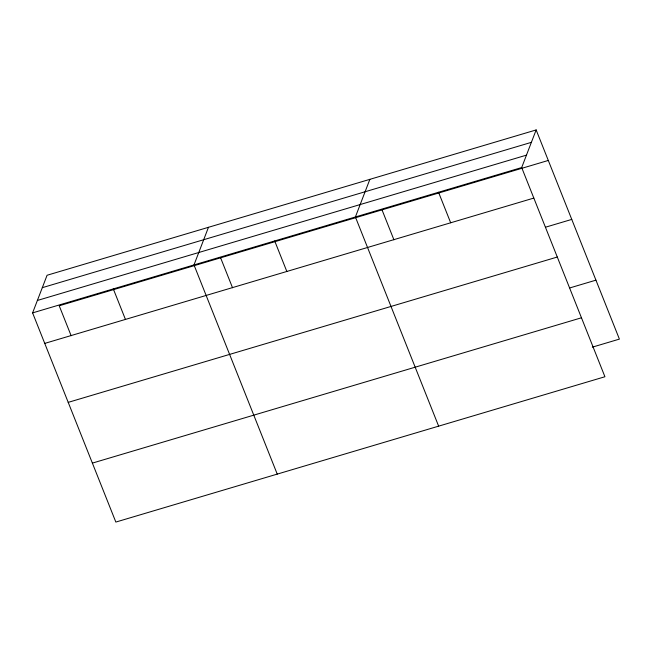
<?xml version="1.0" encoding="UTF-8"?>
<svg xmlns="http://www.w3.org/2000/svg" width="652" height="652" viewBox="0 0 652 652"><rect width="100%" height="100%" fill="white"/><g stroke="black" fill="none" stroke-linecap="round" stroke-linejoin="round"><path stroke-width="0.98" d="M536.156 129.935L521.682 167.556L604.926 376.742L115.844 522.065L32.6 312.887L47.074 275.258L536.156 129.935L619.4 339.113L592.334 347.157M208.469 227.295L193.994 264.924L277.239 474.11M369.871 179.341L355.397 216.969L438.641 426.155M42.298 287.671L531.38 142.348M37.376 300.466L526.457 155.143M32.6 312.887L521.682 167.556M548.299 160.449L59.218 305.772L71.141 335.723M44.743 343.4L533.825 198.078M545.659 227.165L571.763 219.406M68.207 402.365L557.289 257.035M569.832 287.915L595.936 280.156M92.38 463.107L581.462 317.785M438.535 192.267L450.679 222.78M382.015 209.862L393.93 239.806M274.696 240.947L286.839 271.468M220.612 257.817L232.536 287.768M113.301 288.901L125.445 319.423"/></g></svg>
